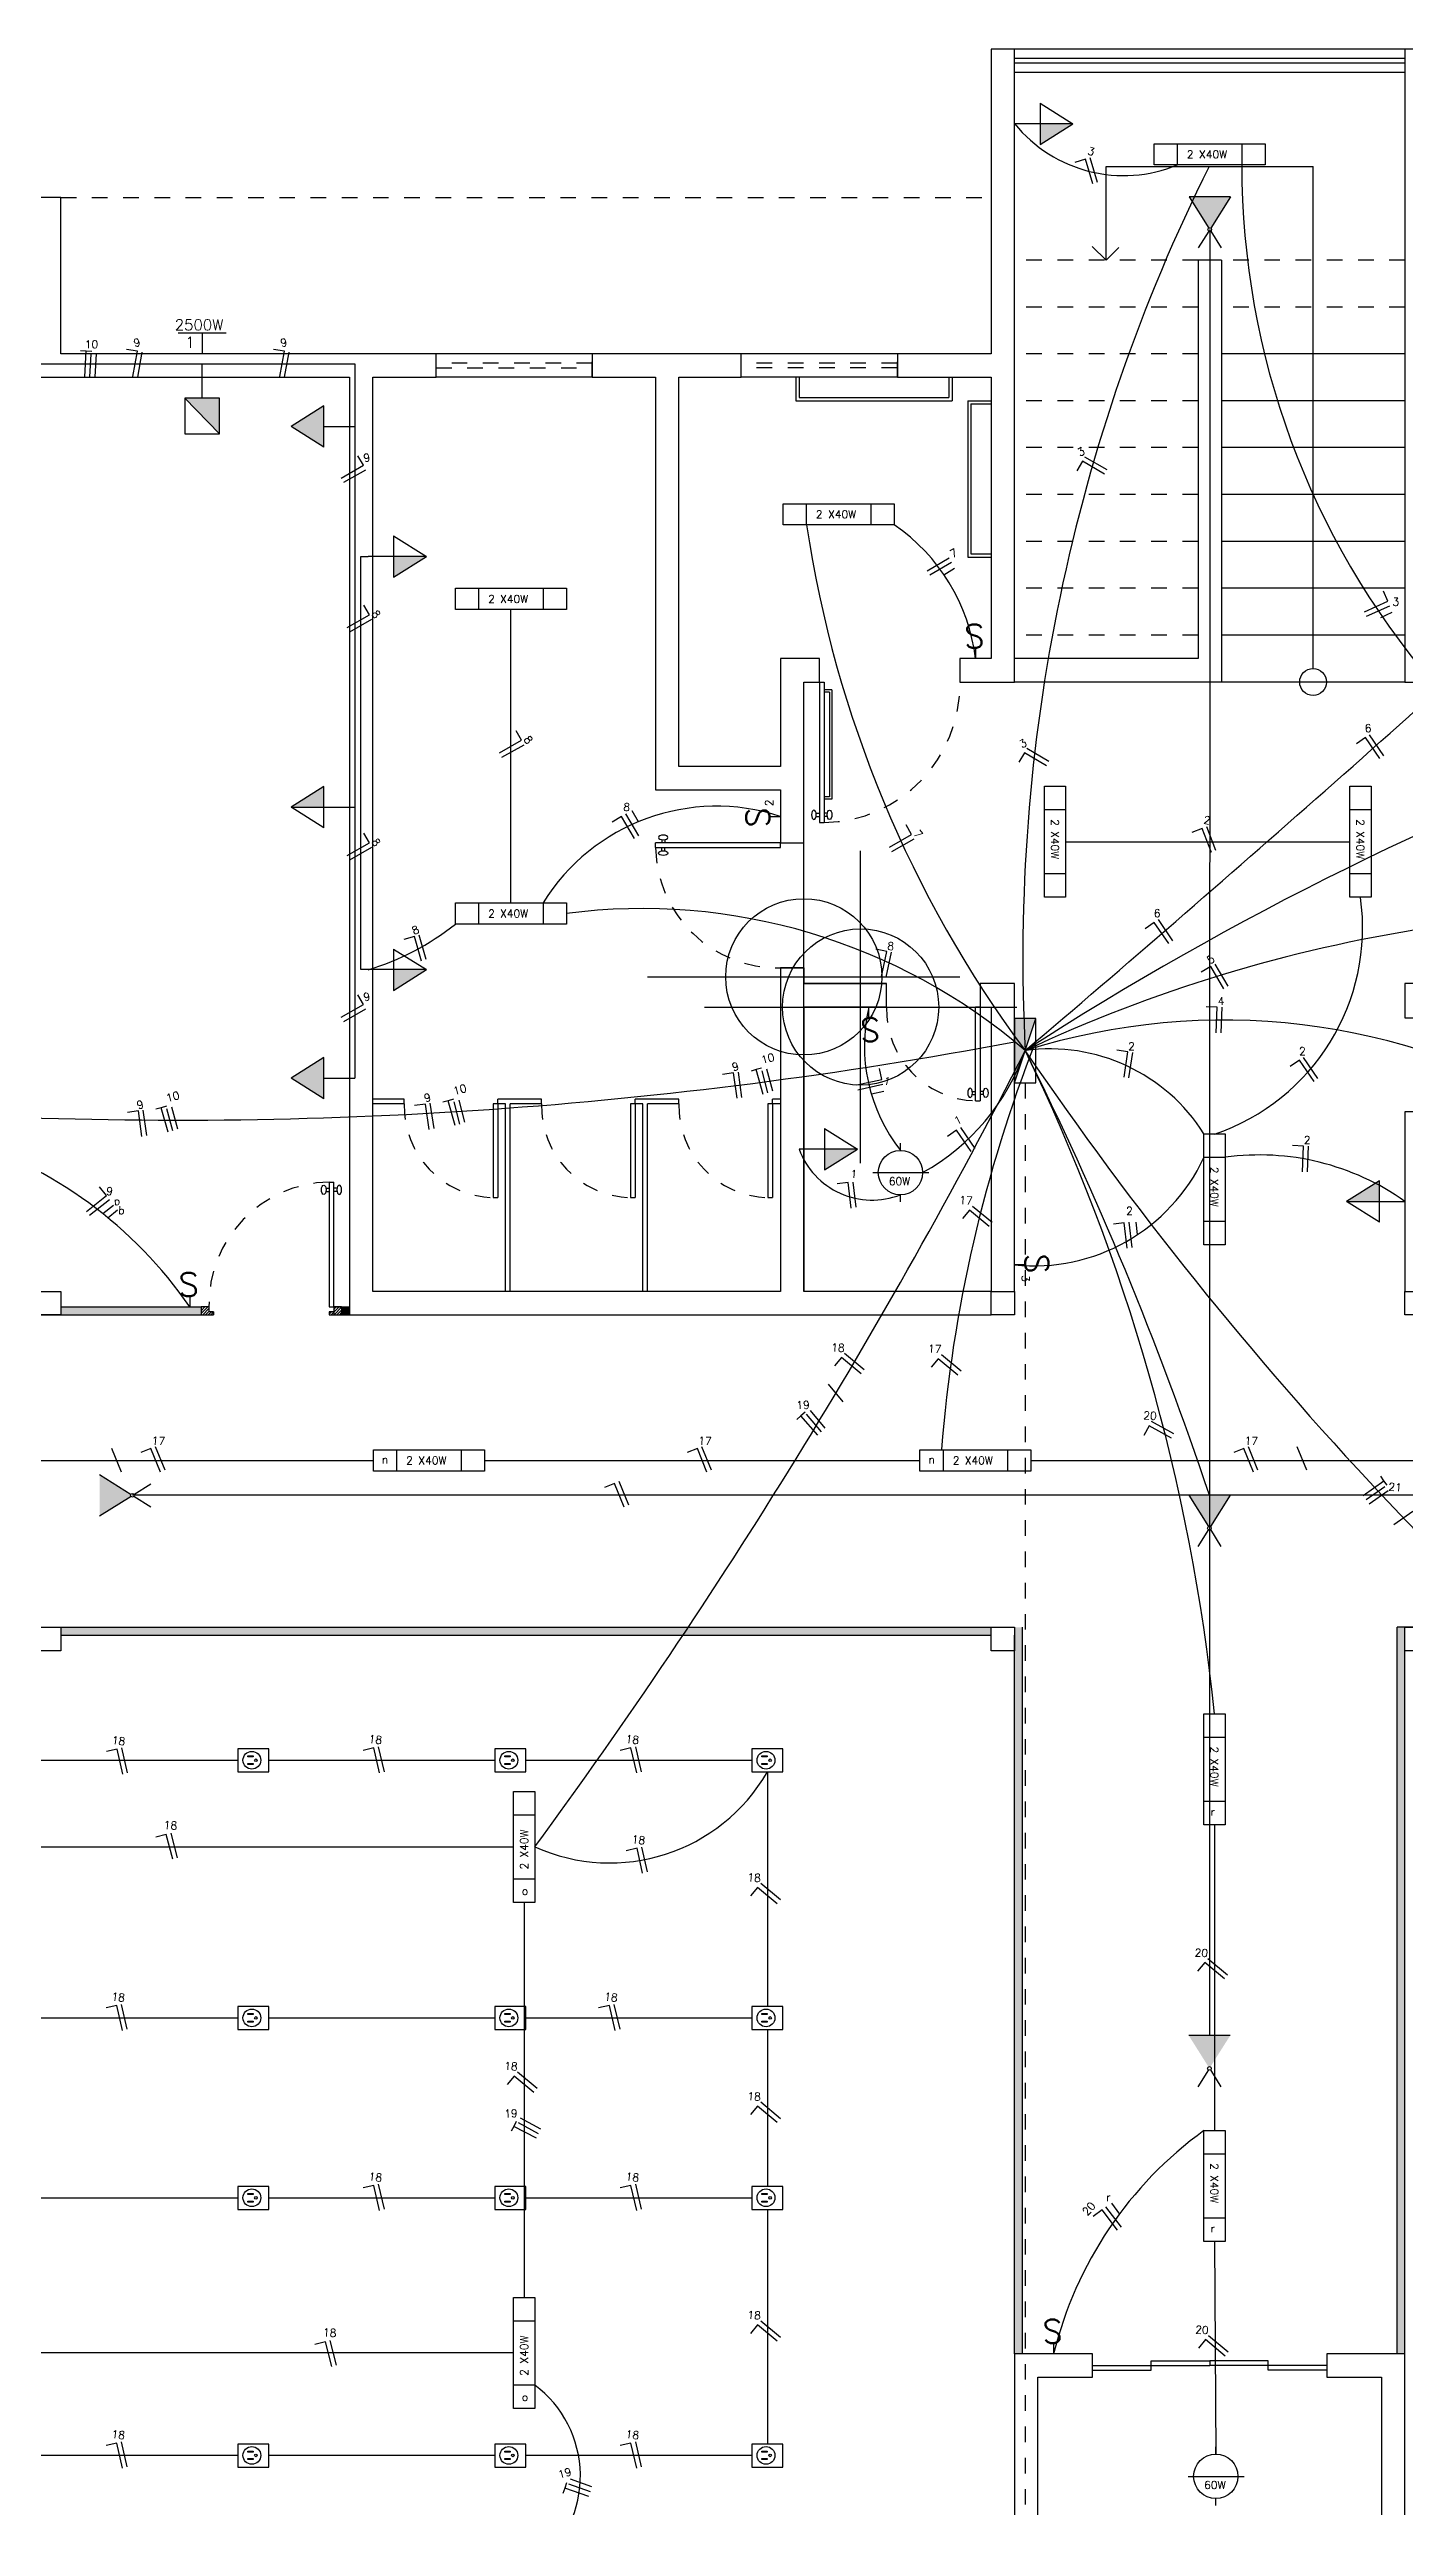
# Model space of a CAD drawing. Header units: millimetres. Extents: x 820 to 987, y 393 to 526.
# Drawn here: x 874.1 to 882.78, y 449.06 to 464.79 of the extents above; entities that cross this region are included whole.
import ezdxf

# ---------------------------------------------------------------- set-up
doc = ezdxf.new("R2010")
doc.units = ezdxf.units.MM
doc.header["$PDMODE"] = 34
doc.linetypes.add('ACAD_ISO03W100', pattern=[30, 12, -18])
for name, color, linetype in [('can01', 1, 'Continuous'), ('can02', 2, 'Continuous'), ('ESQUADRIAS', 2, 'Continuous'), ('fio tomadas de chão', 82, 'Continuous'), ('Janela', 2, 'Continuous'), ('pena 01', 1, 'Continuous'), ('pena01', 1, 'Continuous'), ('pena02', 2, 'Continuous'), ('pena04', 4, 'Continuous')]:
    doc.layers.add(name, color=color, linetype=linetype)
doc.styles.add('ROMANS', font='romans', dxfattribs={"height": 0.18})

msp = doc.modelspace()

# ---------------------------------------------------------------- hatches: boundary and pattern name
at = {"layer": 'can02'}
for points in [[(880.445, 464.177), (880.655, 464.309), (880.445, 464.309)], [(875.189, 462.553), (874.968, 462.553), (875.189, 462.325)], [(875.859, 462.24), (875.859, 462.504), (875.649, 462.372)], [(876.305, 461.406), (876.515, 461.539), (876.305, 461.539)], [(875.859, 460.067), (875.649, 459.935), (875.859, 459.935)], [(876.305, 458.762), (876.515, 458.895), (876.305, 458.895)], [(875.859, 458.069), (875.859, 458.333), (875.649, 458.201)], [(879.065, 457.614), (879.275, 457.746), (879.065, 457.746)], [(882.619, 457.544), (882.409, 457.411), (882.619, 457.411)]]:
    msp.add_hatch(color=256, dxfattribs=at).paths.add_polyline_path(points)
at = {"layer": 'fio tomadas de chão'}
for points in [[(881.664, 463.842), (881.4, 463.842), (881.526, 463.641, -0.288345), (881.538, 463.641)], [(874.623, 455.525, -0.141294), (874.621, 455.531, -0.141294), (874.623, 455.537), (874.422, 455.663), (874.422, 455.399)], [(881.663, 455.531), (881.398, 455.531), (881.524, 455.331, -0.288345), (881.536, 455.331)], [(881.663, 452.073), (881.398, 452.073), (881.524, 451.873, -0.288345), (881.536, 451.873)]]:
    msp.add_hatch(color=256, dxfattribs=at).paths.add_polyline_path(points)
at = {"layer": 'pena 01', "ltscale": 0.005}
msp.add_hatch(color=256, dxfattribs=at).paths.add_polyline_path([(880.418, 458.582), (880.282, 458.582), (880.282, 458.171)])
at = {"layer": 'pena02'}
for points in [[(875.072, 456.686), (875.072, 456.736), (874.173, 456.736), (874.173, 456.686)], [(875.972, 456.736), (875.972, 456.686), (876.022, 456.686), (876.022, 456.736)], [(880.132, 454.636), (880.132, 454.686), (874.173, 454.686), (874.173, 454.636)], [(880.282, 450.036), (880.332, 450.036), (880.332, 454.686), (880.282, 454.686), (880.282, 454.536)], [(882.782, 454.636), (882.782, 454.686), (882.732, 454.686), (882.732, 450.036), (882.782, 450.036)]]:
    msp.add_hatch(color=254, dxfattribs=at).paths.add_polyline_path(points)
h = msp.add_hatch(dxfattribs=at)
h.set_pattern_fill('LINE', color=256, scale=0.004, angle=45, style=0)
h.set_pattern_definition([(225, (2893.970773, 2397.98538), (0.00898025612, -0.00898025612), [])])
h.paths.add_polyline_path([(875.072, 456.736), (875.072, 456.686), (875.152, 456.686), (875.152, 456.706), (875.122, 456.706), (875.122, 456.736)])
h = msp.add_hatch(dxfattribs=at)
h.set_pattern_fill('LINE', color=256, scale=0.004, angle=45, style=0)
h.set_pattern_definition([(225, (2893.770773, 2397.98538), (0.00898025612, -0.00898025612), [])])
h.paths.add_polyline_path([(875.972, 456.736), (875.972, 456.686), (875.892, 456.686), (875.892, 456.706), (875.922, 456.706), (875.922, 456.736)])

# ---------------------------------------------------------------- linework, layer by layer
at = {"layer": 'can01'}
for p, q in [((880.737, 464.082), (880.669, 464.062)), ((880.784, 463.925), (880.737, 464.082)), ((880.814, 463.934), (880.767, 464.091)), ((874.335, 462.854), (874.3, 462.856)), ((874.328, 462.69), (874.335, 462.854)), ((874.371, 462.852), (874.335, 462.854)), ((874.359, 462.689), (874.368, 462.835)), ((874.359, 462.689), (874.368, 462.835)), ((874.393, 462.69), (874.402, 462.836)), ((874.664, 462.853), (874.595, 462.865)), ((874.635, 462.691), (874.664, 462.853)), ((874.666, 462.686), (874.695, 462.847)), ((875.605, 462.853), (875.535, 462.865)), ((875.576, 462.691), (875.605, 462.853)), ((875.607, 462.686), (875.636, 462.847)), ((876.111, 462.123), (876.076, 462.184)), ((880.717, 462.149), (880.681, 462.088)), ((880.859, 462.066), (880.717, 462.149)), ((880.874, 462.094), (880.733, 462.176)), ((875.969, 462.041), (876.111, 462.123)), ((875.985, 462.014), (876.127, 462.095)), ((879.722, 461.447), (879.863, 461.531)), ((879.739, 461.421), (879.879, 461.504)), ((879.829, 461.423), (879.898, 461.464)), ((876.15, 461.167), (876.115, 461.228)), ((882.523, 461.186), (882.673, 461.253)), ((882.537, 461.158), (882.686, 461.224)), ((882.673, 461.253), (882.645, 461.317)), ((876.008, 461.085), (876.15, 461.167)), ((876.024, 461.058), (876.166, 461.139)), ((882.627, 461.149), (882.7, 461.182)), ((877.125, 460.363), (877.09, 460.424)), ((876.983, 460.282), (877.125, 460.363)), ((876.999, 460.255), (877.141, 460.335)), ((880.345, 460.283), (880.31, 460.222)), ((880.487, 460.2), (880.345, 460.283)), ((880.502, 460.228), (880.361, 460.31)), ((882.529, 460.381), (882.471, 460.341)), ((882.622, 460.246), (882.529, 460.381)), ((882.648, 460.264), (882.555, 460.399)), ((877.765, 459.876), (877.704, 459.84)), ((877.848, 459.735), (877.765, 459.876)), ((877.875, 459.751), (877.792, 459.892)), ((877.873, 459.842), (877.833, 459.911)), ((879.622, 459.759), (879.587, 459.821)), ((881.484, 459.798), (881.418, 459.773)), ((881.543, 459.645), (881.484, 459.798)), ((881.572, 459.657), (881.513, 459.81)), ((876.008, 459.625), (876.15, 459.706)), ((876.024, 459.598), (876.166, 459.679)), ((876.15, 459.706), (876.115, 459.768)), ((879.48, 459.678), (879.622, 459.759)), ((879.496, 459.651), (879.638, 459.732)), ((881.177, 459.197), (881.119, 459.157)), ((881.271, 459.062), (881.177, 459.197)), ((881.296, 459.08), (881.203, 459.215)), ((876.438, 459.107), (876.37, 459.087)), ((876.483, 458.949), (876.438, 459.107)), ((876.513, 458.959), (876.468, 459.116)), ((879.463, 459.012), (879.394, 459.027)), ((879.429, 458.851), (879.463, 459.012)), ((879.46, 458.846), (879.494, 459.006)), ((881.539, 458.915), (881.478, 458.879)), ((881.623, 458.773), (881.539, 458.915)), ((881.649, 458.79), (881.566, 458.931)), ((876.111, 458.673), (876.076, 458.734)), ((875.969, 458.591), (876.111, 458.673)), ((875.985, 458.564), (876.127, 458.645)), ((881.58, 458.655), (881.509, 458.658)), ((881.574, 458.491), (881.58, 458.655)), ((881.606, 458.491), (881.611, 458.654)), ((881.008, 458.369), (880.938, 458.379)), ((880.983, 458.206), (881.008, 458.369)), ((881.014, 458.202), (881.039, 458.364)), ((878.482, 458.234), (878.411, 458.224)), ((878.505, 458.072), (878.482, 458.234)), ((878.536, 458.077), (878.513, 458.239)), ((878.628, 458.255), (878.594, 458.245)), ((878.662, 458.265), (878.628, 458.255)), ((878.672, 458.097), (878.628, 458.255)), ((878.702, 458.106), (878.665, 458.248)), ((878.702, 458.106), (878.665, 458.248)), ((878.734, 458.118), (878.696, 458.259)), ((878.734, 458.118), (878.696, 458.259)), ((879.431, 458.193), (879.416, 458.262)), ((882.107, 458.315), (882.048, 458.275)), ((882.2, 458.18), (882.107, 458.315)), ((882.225, 458.198), (882.133, 458.333)), ((876.655, 458.056), (876.621, 458.046)), ((876.689, 458.066), (876.655, 458.056)), ((876.7, 457.898), (876.655, 458.056)), ((876.73, 457.907), (876.692, 458.049)), ((876.73, 457.907), (876.692, 458.049)), ((876.762, 457.919), (876.724, 458.06)), ((876.762, 457.919), (876.724, 458.06)), ((879.271, 458.157), (879.431, 458.193)), ((879.279, 458.126), (879.438, 458.162)), ((879.366, 458.1), (879.444, 458.118)), ((874.67, 457.991), (874.6, 457.98)), ((874.693, 457.828), (874.67, 457.991)), ((874.724, 457.833), (874.701, 457.995)), ((874.816, 458.011), (874.782, 458.002)), ((874.85, 458.021), (874.816, 458.011)), ((874.861, 457.854), (874.816, 458.011)), ((874.891, 457.863), (874.853, 458.004)), ((874.891, 457.863), (874.853, 458.004)), ((874.922, 457.874), (874.885, 458.016)), ((874.922, 457.874), (874.885, 458.016)), ((876.509, 458.035), (876.439, 458.025)), ((876.533, 457.873), (876.509, 458.035)), ((876.564, 457.878), (876.54, 458.04)), ((879.911, 457.867), (879.853, 457.827)), ((880.004, 457.732), (879.911, 457.867)), ((880.03, 457.75), (879.937, 457.885)), ((882.132, 457.766), (882.062, 457.769)), ((882.127, 457.602), (882.132, 457.766)), ((882.158, 457.602), (882.164, 457.765)), ((874.337, 457.347), (874.466, 457.45)), ((874.358, 457.323), (874.485, 457.425)), ((874.466, 457.45), (874.421, 457.505)), ((879.217, 457.532), (879.146, 457.524)), ((879.236, 457.369), (879.217, 457.532)), ((879.267, 457.374), (879.248, 457.536)), ((874.442, 457.334), (874.51, 457.388)), ((874.475, 457.307), (874.537, 457.358)), ((879.993, 457.356), (879.948, 457.302)), ((880.119, 457.252), (879.993, 457.356)), ((880.139, 457.276), (880.013, 457.38)), ((880.985, 457.275), (880.915, 457.267)), ((881.004, 457.112), (880.985, 457.275)), ((881.035, 457.116), (881.017, 457.279)), ((881.07, 457.2), (881.061, 457.28)), ((879.173, 456.413), (879.128, 456.359)), ((879.3, 456.309), (879.173, 456.413)), ((879.319, 456.333), (879.193, 456.438)), ((879.793, 456.405), (879.748, 456.35)), ((879.919, 456.3), (879.793, 456.405)), ((879.939, 456.325), (879.813, 456.429)), ((879.185, 456.13), (879.091, 456.242)), ((878.914, 456.04), (878.887, 456.017)), ((878.941, 456.063), (878.914, 456.04)), ((879.021, 455.916), (878.914, 456.04)), ((879.045, 455.937), (878.95, 456.05)), ((879.045, 455.937), (878.95, 456.05)), ((879.068, 455.961), (878.974, 456.073)), ((879.068, 455.961), (878.974, 456.073)), ((881.303, 455.925), (881.159, 456.003)), ((881.144, 455.975), (881.11, 455.913)), ((881.288, 455.897), (881.144, 455.975)), ((874.561, 455.679), (874.5, 455.83)), ((874.751, 455.831), (874.686, 455.804)), ((874.812, 455.678), (874.751, 455.831)), ((874.841, 455.691), (874.78, 455.842)), ((878.251, 455.831), (878.186, 455.804)), ((878.312, 455.678), (878.251, 455.831)), ((878.341, 455.691), (878.28, 455.842)), ((881.751, 455.831), (881.686, 455.804)), ((881.812, 455.678), (881.751, 455.831)), ((881.841, 455.691), (881.78, 455.842)), ((882.153, 455.691), (882.092, 455.842)), ((877.72, 455.607), (877.655, 455.581)), ((877.782, 455.455), (877.72, 455.607)), ((877.811, 455.467), (877.75, 455.619)), ((882.514, 455.529), (882.648, 455.624)), ((882.533, 455.503), (882.654, 455.587)), ((882.533, 455.503), (882.654, 455.587)), ((882.554, 455.477), (882.675, 455.561)), ((882.554, 455.477), (882.675, 455.561)), ((882.648, 455.624), (882.627, 455.653)), ((882.668, 455.595), (882.648, 455.624)), ((882.711, 455.345), (882.832, 455.429)), ((874.534, 453.907), (874.465, 453.891)), ((874.57, 453.747), (874.534, 453.907)), ((874.601, 453.755), (874.564, 453.914)), ((876.178, 453.914), (876.109, 453.898)), ((876.215, 453.754), (876.178, 453.914)), ((876.246, 453.762), (876.209, 453.921)), ((877.825, 453.914), (877.756, 453.898)), ((877.862, 453.754), (877.825, 453.914)), ((877.892, 453.762), (877.856, 453.921)), ((874.849, 453.36), (874.781, 453.343)), ((874.89, 453.201), (874.849, 453.36)), ((874.92, 453.21), (874.88, 453.368)), ((877.864, 453.272), (877.795, 453.256)), ((877.9, 453.112), (877.864, 453.272)), ((877.931, 453.12), (877.894, 453.279)), ((878.635, 453.021), (878.59, 452.967)), ((878.762, 452.917), (878.635, 453.021)), ((878.782, 452.941), (878.656, 453.046)), ((881.5, 452.54), (881.454, 452.485)), ((881.626, 452.436), (881.5, 452.54)), ((881.646, 452.46), (881.52, 452.564)), ((874.532, 452.265), (874.463, 452.25)), ((874.569, 452.105), (874.532, 452.265)), ((874.599, 452.113), (874.563, 452.272)), ((877.687, 452.265), (877.618, 452.25)), ((877.724, 452.105), (877.687, 452.265)), ((877.755, 452.113), (877.718, 452.272)), ((877.078, 451.814), (877.033, 451.759)), ((877.204, 451.709), (877.078, 451.814)), ((877.224, 451.734), (877.098, 451.838)), ((878.635, 451.621), (878.59, 451.567)), ((878.762, 451.517), (878.635, 451.621)), ((878.782, 451.541), (878.656, 451.646)), ((877.074, 451.492), (877.057, 451.461)), ((877.09, 451.523), (877.074, 451.492)), ((877.219, 451.416), (877.074, 451.492)), ((877.233, 451.444), (877.105, 451.514)), ((877.233, 451.444), (877.105, 451.514)), ((877.247, 451.475), (877.118, 451.545)), ((877.247, 451.475), (877.118, 451.545)), ((876.178, 451.114), (876.109, 451.098)), ((876.215, 450.954), (876.178, 451.114)), ((876.246, 450.962), (876.209, 451.121)), ((877.825, 451.114), (877.756, 451.098)), ((877.862, 450.954), (877.825, 451.114)), ((877.892, 450.962), (877.856, 451.121)), ((880.966, 450.847), (880.867, 450.977)), ((880.957, 450.931), (880.904, 451)), ((880.842, 450.958), (880.785, 450.915)), ((880.941, 450.827), (880.842, 450.958)), ((878.635, 450.221), (878.59, 450.167)), ((878.762, 450.117), (878.635, 450.221)), ((878.782, 450.141), (878.656, 450.246)), ((875.869, 450.113), (875.8, 450.096)), ((875.909, 449.954), (875.869, 450.113)), ((875.94, 449.963), (875.899, 450.121)), ((881.504, 450.127), (881.459, 450.072)), ((881.63, 450.022), (881.504, 450.127)), ((881.65, 450.047), (881.524, 450.151)), ((874.532, 449.465), (874.463, 449.45)), ((874.569, 449.305), (874.532, 449.465)), ((874.599, 449.313), (874.563, 449.472)), ((877.825, 449.465), (877.756, 449.45)), ((877.862, 449.305), (877.825, 449.465)), ((877.892, 449.313), (877.856, 449.472)), ((877.401, 449.176), (877.389, 449.143)), ((877.412, 449.21), (877.401, 449.176)), ((877.556, 449.122), (877.401, 449.176)), ((877.566, 449.152), (877.428, 449.203)), ((877.574, 449.185), (877.437, 449.235))]:
    msp.add_line(p, q, dxfattribs=at)
at = {"layer": 'can02'}
for p, q in [((880.445, 464.441), (880.655, 464.309)), ((880.445, 464.441), (880.445, 464.177)), ((880.445, 464.309), (880.282, 464.309)), ((880.445, 464.177), (880.655, 464.309)), ((880.655, 464.309), (880.445, 464.309)), ((881.176, 464.181), (881.887, 464.181)), ((881.176, 464.045), (881.176, 464.181)), ((881.326, 464.045), (881.326, 464.181)), ((881.737, 464.181), (881.737, 464.045)), ((881.887, 464.181), (881.887, 464.045)), ((881.887, 464.045), (881.176, 464.045)), ((874.926, 462.971), (875.232, 462.971)), ((875.079, 462.971), (875.079, 462.836)), ((875.079, 462.553), (875.079, 462.686)), ((874.968, 462.553), (875.189, 462.325)), ((875.859, 462.504), (875.649, 462.372)), ((875.859, 462.24), (875.859, 462.504)), ((875.859, 462.24), (875.649, 462.372)), ((875.859, 462.372), (876.022, 462.372)), ((878.8, 461.741), (878.8, 461.877)), ((878.8, 461.877), (879.511, 461.877)), ((878.95, 461.741), (878.95, 461.877)), ((879.361, 461.877), (879.361, 461.741)), ((879.511, 461.877), (879.511, 461.741)), ((876.305, 461.671), (876.515, 461.539)), ((876.305, 461.671), (876.305, 461.406)), ((879.511, 461.741), (878.8, 461.741)), ((876.305, 461.539), (876.142, 461.539)), ((876.515, 461.539), (876.305, 461.539)), ((876.305, 461.406), (876.515, 461.539)), ((876.701, 461.2), (876.701, 461.336)), ((876.701, 461.336), (877.412, 461.336)), ((877.412, 461.2), (876.701, 461.2)), ((876.851, 461.2), (876.851, 461.336)), ((877.262, 461.336), (877.262, 461.2)), ((877.412, 461.336), (877.412, 461.2)), ((880.032, 460.956), (880.032, 460.886)), ((875.859, 460.067), (875.649, 459.935)), ((875.859, 459.803), (875.649, 459.935)), ((875.649, 459.935), (875.859, 459.935)), ((875.859, 459.803), (875.859, 460.067)), ((875.859, 459.935), (876.022, 459.935)), ((880.473, 459.358), (880.473, 460.069)), ((880.473, 460.069), (880.609, 460.069)), ((880.609, 460.069), (880.609, 459.358)), ((882.429, 460.069), (882.566, 460.069)), ((882.429, 459.358), (882.429, 460.069)), ((882.566, 460.069), (882.566, 459.358)), ((878.713, 459.876), (878.782, 459.876)), ((880.473, 459.919), (880.609, 459.919)), ((882.429, 459.919), (882.566, 459.919)), ((880.609, 459.508), (880.473, 459.508)), ((882.566, 459.508), (882.429, 459.508)), ((876.701, 459.186), (876.701, 459.322)), ((876.701, 459.322), (877.412, 459.322)), ((876.851, 459.186), (876.851, 459.322)), ((877.262, 459.322), (877.262, 459.186)), ((877.412, 459.322), (877.412, 459.186)), ((880.609, 459.358), (880.473, 459.358)), ((882.566, 459.358), (882.429, 459.358)), ((877.412, 459.186), (876.701, 459.186)), ((876.305, 459.027), (876.515, 458.895)), ((876.305, 459.027), (876.305, 458.762)), ((876.305, 458.895), (876.142, 458.895)), ((876.515, 458.895), (876.305, 458.895)), ((876.305, 458.762), (876.515, 458.895)), ((879.349, 458.585), (879.349, 458.654)), ((875.859, 458.333), (875.649, 458.201)), ((875.859, 458.069), (875.859, 458.333)), ((875.859, 458.069), (875.649, 458.201)), ((875.859, 458.201), (876.022, 458.201)), ((879.065, 457.746), (878.902, 457.746)), ((879.065, 457.879), (879.065, 457.614)), ((879.065, 457.879), (879.275, 457.746)), ((879.065, 457.614), (879.275, 457.746)), ((879.275, 457.746), (879.065, 457.746)), ((879.551, 457.738), (879.551, 457.785)), ((881.495, 457.844), (881.631, 457.844)), ((881.495, 457.133), (881.495, 457.844)), ((881.631, 457.844), (881.631, 457.133)), ((879.374, 457.596), (879.732, 457.596)), ((881.495, 457.694), (881.631, 457.694)), ((879.551, 457.41), (879.551, 457.454)), ((882.619, 457.544), (882.409, 457.411)), ((882.619, 457.279), (882.619, 457.544)), ((881.631, 457.283), (881.495, 457.283)), ((882.409, 457.411), (882.619, 457.411)), ((882.619, 457.279), (882.409, 457.411)), ((882.619, 457.411), (882.782, 457.411)), ((881.631, 457.133), (881.495, 457.133)), ((880.351, 457.006), (880.282, 457.006)), ((875, 456.806), (875, 456.736)), ((876.176, 455.686), (876.176, 455.822)), ((876.176, 455.822), (876.887, 455.822)), ((876.887, 455.686), (876.176, 455.686)), ((876.326, 455.686), (876.326, 455.822)), ((876.737, 455.822), (876.737, 455.686)), ((876.887, 455.822), (876.887, 455.686)), ((879.676, 455.686), (879.676, 455.822)), ((879.676, 455.822), (880.387, 455.822)), ((880.387, 455.686), (879.676, 455.686)), ((879.826, 455.686), (879.826, 455.822)), ((880.237, 455.822), (880.237, 455.686)), ((880.387, 455.822), (880.387, 455.686)), ((881.495, 453.422), (881.495, 454.133)), ((881.495, 454.133), (881.631, 454.133)), ((881.631, 454.133), (881.631, 453.422)), ((881.495, 453.983), (881.631, 453.983)), ((877.073, 452.925), (877.073, 453.636)), ((877.073, 453.636), (877.209, 453.636)), ((877.073, 453.486), (877.209, 453.486)), ((877.209, 453.636), (877.209, 452.925)), ((881.631, 453.572), (881.495, 453.572)), ((881.631, 453.422), (881.495, 453.422)), ((877.209, 453.075), (877.073, 453.075)), ((877.209, 452.925), (877.073, 452.925)), ((881.495, 450.755), (881.495, 451.466)), ((881.495, 451.466), (881.631, 451.466)), ((881.631, 451.466), (881.631, 450.755)), ((881.495, 451.316), (881.631, 451.316)), ((881.631, 450.905), (881.495, 450.905)), ((881.631, 450.755), (881.495, 450.755)), ((877.073, 450.397), (877.209, 450.397)), ((877.073, 449.686), (877.073, 450.397)), ((877.209, 450.397), (877.209, 449.686)), ((877.073, 450.247), (877.209, 450.247)), ((880.532, 450.106), (880.532, 450.036)), ((877.209, 449.836), (877.073, 449.836)), ((877.209, 449.686), (877.073, 449.686)), ((881.571, 449.394), (881.571, 449.44)), ((881.394, 449.252), (881.752, 449.252)), ((881.571, 449.065), (881.571, 449.11))]:
    msp.add_line(p, q, dxfattribs=at)
at = {"layer": 'can02', "color": 2}
for p, q in [((877.577, 462.836), (876.577, 462.836)), ((879.533, 462.836), (878.53, 462.836)), ((877.577, 462.686), (876.577, 462.686)), ((879.533, 462.686), (878.53, 462.686))]:
    msp.add_line(p, q, dxfattribs=at)
at = {"layer": 'can02', "linetype": 'ACAD_ISO03W100', "ltscale": 0.005}
msp.add_line((880.35, 458.171), (880.35, 439.614), dxfattribs=at)
at = {"layer": 'can02'}
for points in [[(875.189, 462.553), (874.968, 462.553), (874.968, 462.325), (875.189, 462.325)], [(875.505, 453.76), (875.505, 453.908), (875.307, 453.908), (875.307, 453.76)], [(875.371, 453.856), (875.371, 453.863), (875.405, 453.863), (875.405, 453.856)], [(875.371, 453.807), (875.371, 453.814), (875.405, 453.814), (875.405, 453.807)], [(877.151, 453.76), (877.151, 453.908), (876.954, 453.908), (876.954, 453.76)], [(877.017, 453.856), (877.017, 453.863), (877.052, 453.863), (877.052, 453.856)], [(877.017, 453.807), (877.017, 453.814), (877.052, 453.814), (877.052, 453.807)], [(878.797, 453.76), (878.797, 453.908), (878.6, 453.908), (878.6, 453.76)], [(878.664, 453.856), (878.664, 453.863), (878.698, 453.863), (878.698, 453.856)], [(878.664, 453.807), (878.664, 453.814), (878.698, 453.814), (878.698, 453.807)], [(875.505, 452.111), (875.505, 452.259), (875.307, 452.259), (875.307, 452.111)], [(877.151, 452.111), (877.151, 452.259), (876.954, 452.259), (876.954, 452.111)], [(878.797, 452.111), (878.797, 452.259), (878.6, 452.259), (878.6, 452.111)], [(875.371, 452.207), (875.371, 452.214), (875.405, 452.214), (875.405, 452.207)], [(875.371, 452.159), (875.371, 452.166), (875.405, 452.166), (875.405, 452.159)], [(877.017, 452.207), (877.017, 452.214), (877.052, 452.214), (877.052, 452.207)], [(877.017, 452.159), (877.017, 452.166), (877.052, 452.166), (877.052, 452.159)], [(878.664, 452.207), (878.664, 452.214), (878.698, 452.214), (878.698, 452.207)], [(878.664, 452.159), (878.664, 452.166), (878.698, 452.166), (878.698, 452.159)], [(875.505, 450.96), (875.505, 451.108), (875.307, 451.108), (875.307, 450.96)], [(875.371, 451.056), (875.371, 451.063), (875.405, 451.063), (875.405, 451.056)], [(875.371, 451.007), (875.371, 451.014), (875.405, 451.014), (875.405, 451.007)], [(877.151, 450.96), (877.151, 451.108), (876.954, 451.108), (876.954, 450.96)], [(877.017, 451.056), (877.017, 451.063), (877.052, 451.063), (877.052, 451.056)], [(877.017, 451.007), (877.017, 451.014), (877.052, 451.014), (877.052, 451.007)], [(878.797, 450.96), (878.797, 451.108), (878.6, 451.108), (878.6, 450.96)], [(878.664, 451.056), (878.664, 451.063), (878.698, 451.063), (878.698, 451.056)], [(878.664, 451.007), (878.664, 451.014), (878.698, 451.014), (878.698, 451.007)], [(875.505, 449.311), (875.505, 449.459), (875.307, 449.459), (875.307, 449.311)], [(875.371, 449.407), (875.371, 449.414), (875.405, 449.414), (875.405, 449.407)], [(877.151, 449.311), (877.151, 449.459), (876.954, 449.459), (876.954, 449.311)], [(877.017, 449.407), (877.017, 449.414), (877.052, 449.414), (877.052, 449.407)], [(878.797, 449.311), (878.797, 449.459), (878.6, 449.459), (878.6, 449.311)], [(878.664, 449.407), (878.664, 449.414), (878.698, 449.414), (878.698, 449.407)], [(875.371, 449.359), (875.371, 449.366), (875.405, 449.366), (875.405, 449.359)], [(877.017, 449.359), (877.017, 449.366), (877.052, 449.366), (877.052, 449.359)], [(878.664, 449.359), (878.664, 449.366), (878.698, 449.366), (878.698, 449.359)]]:
    msp.add_lwpolyline(points, close=True, dxfattribs=at)
for centre, radius in [((879.551, 457.596), 0.142), ((875.397, 453.835), 0.0568), ((875.423, 453.835), 0.0083), ((877.043, 453.835), 0.0568), ((877.069, 453.835), 0.0083), ((878.69, 453.835), 0.0568), ((878.716, 453.835), 0.0083), ((875.397, 452.186), 0.0568), ((877.043, 452.186), 0.0568), ((878.69, 452.186), 0.0568), ((875.423, 452.186), 0.0083), ((877.069, 452.186), 0.0083), ((878.716, 452.186), 0.0083), ((875.397, 451.035), 0.0568), ((875.423, 451.035), 0.0083), ((877.043, 451.035), 0.0568), ((877.069, 451.035), 0.0083), ((878.69, 451.035), 0.0568), ((878.716, 451.035), 0.0083), ((875.397, 449.386), 0.0568), ((875.423, 449.386), 0.0083), ((877.043, 449.386), 0.0568), ((877.069, 449.386), 0.0083), ((878.69, 449.386), 0.0568), ((878.716, 449.386), 0.0083), ((881.571, 449.252), 0.142)]:
    msp.add_circle(centre, radius, dxfattribs=at)
at = {"layer": 'ESQUADRIAS'}
for p, q in [((876.372, 458.066), (876.172, 458.066)), ((876.372, 458.036), (876.372, 458.066)), ((876.972, 458.036), (876.972, 458.066)), ((877.252, 458.066), (876.972, 458.066)), ((877.252, 458.036), (877.252, 458.066)), ((878.132, 458.066), (877.852, 458.066)), ((877.852, 458.036), (877.852, 458.066)), ((878.132, 458.036), (878.132, 458.066)), ((878.782, 458.066), (878.732, 458.066)), ((878.732, 458.036), (878.732, 458.066)), ((876.372, 458.036), (876.172, 458.036)), ((876.972, 458.036), (876.942, 458.036)), ((877.022, 458.036), (876.972, 458.036)), ((877.022, 456.836), (877.022, 458.036)), ((877.052, 456.836), (877.052, 458.036)), ((877.252, 458.036), (877.052, 458.036)), ((877.852, 458.036), (877.822, 458.036)), ((877.902, 458.036), (877.852, 458.036)), ((877.902, 456.836), (877.902, 458.036)), ((877.932, 456.836), (877.932, 458.036)), ((878.132, 458.036), (877.932, 458.036)), ((878.732, 458.036), (878.702, 458.036)), ((878.782, 458.036), (878.732, 458.036))]:
    msp.add_line(p, q, dxfattribs=at)
at = {"layer": 'fio tomadas de chão'}
for p, q in [((881.4, 463.842), (881.526, 463.641)), ((881.664, 463.842), (881.4, 463.842)), ((881.664, 463.842), (881.538, 463.641)), ((881.526, 463.622), (881.458, 463.514)), ((881.532, 463.632), (881.53, 455.531)), ((881.538, 463.622), (881.606, 463.514)), ((881.53, 458.016), (881.53, 452.073)), ((874.422, 455.663), (874.623, 455.537)), ((888.917, 455.531), (874.632, 455.531)), ((874.642, 455.537), (874.75, 455.605)), ((881.398, 455.531), (881.524, 455.331)), ((881.663, 455.531), (881.398, 455.531)), ((881.663, 455.531), (881.536, 455.331)), ((874.422, 455.399), (874.623, 455.525)), ((874.642, 455.525), (874.75, 455.457)), ((881.524, 455.311), (881.456, 455.203)), ((881.536, 455.311), (881.604, 455.203)), ((875.307, 453.834), (873.858, 453.834)), ((876.954, 453.834), (875.505, 453.834)), ((878.6, 453.834), (877.151, 453.834)), ((878.699, 453.76), (878.699, 452.259)), ((875.307, 452.185), (873.858, 452.185)), ((876.954, 452.185), (875.505, 452.185)), ((878.6, 452.185), (877.151, 452.185)), ((878.699, 452.111), (878.699, 451.108)), ((881.663, 452.073), (881.398, 452.073)), ((881.524, 451.853), (881.456, 451.745)), ((881.536, 451.853), (881.604, 451.745)), ((873.858, 451.034), (875.307, 451.034)), ((875.505, 451.034), (876.954, 451.034)), ((877.151, 451.034), (878.6, 451.034)), ((878.699, 450.96), (878.699, 449.459)), ((875.307, 449.385), (873.858, 449.385)), ((876.954, 449.385), (875.505, 449.385)), ((878.6, 449.385), (877.151, 449.385))]:
    msp.add_line(p, q, dxfattribs=at)
for centre in [(881.532, 463.632), (874.632, 455.531), (881.53, 455.321), (881.53, 451.863)]:
    msp.add_circle(centre, 0.0116, dxfattribs=at)
for centre, radius, start, end in [((860.604, 448.519), 22.07, 18.5264, 26.5307), ((877.689, 454.345), 1.167, 245.7435, 329.9201)]:
    msp.add_arc(centre, radius, start, end, dxfattribs=at)
at = {"layer": 'Janela'}
for p, q in [((878.882, 462.686), (878.882, 462.536)), ((878.902, 462.686), (878.902, 462.556)), ((879.862, 462.686), (879.862, 462.556)), ((879.882, 462.686), (879.882, 462.536)), ((878.882, 462.536), (879.882, 462.536)), ((878.902, 462.556), (879.862, 462.556)), ((879.982, 462.536), (880.132, 462.536)), ((879.982, 462.536), (879.982, 461.536)), ((880.002, 462.516), (880.132, 462.516)), ((880.002, 462.516), (880.002, 461.556)), ((879.982, 461.536), (880.132, 461.536)), ((880.002, 461.556), (880.132, 461.556)), ((879.032, 460.736), (879.032, 459.836)), ((879.032, 460.736), (879.062, 460.736)), ((879.062, 460.736), (879.062, 459.836)), ((879.112, 460.686), (879.062, 460.686)), ((879.097, 460.671), (879.062, 460.671)), ((879.097, 460.671), (879.097, 460.001)), ((879.112, 460.686), (879.112, 459.986)), ((879.097, 460.001), (879.062, 460.001)), ((879.112, 459.986), (879.062, 459.986)), ((879.032, 459.836), (879.062, 459.836)), ((876.942, 458.036), (876.942, 457.436)), ((876.972, 458.036), (876.972, 457.436)), ((877.822, 458.036), (877.822, 457.436)), ((877.852, 458.036), (877.852, 457.436)), ((878.702, 458.036), (878.702, 457.436)), ((878.732, 458.036), (878.732, 457.436)), ((876.942, 457.436), (876.972, 457.436)), ((877.822, 457.436), (877.852, 457.436)), ((878.702, 457.436), (878.732, 457.436)), ((880.782, 449.961), (881.532, 449.961)), ((880.782, 449.931), (881.157, 449.931)), ((881.157, 449.991), (881.532, 449.991)), ((881.157, 449.931), (881.157, 449.991)), ((881.532, 449.991), (881.532, 449.961)), ((881.532, 449.991), (881.532, 449.961)), ((881.907, 449.991), (881.532, 449.991)), ((882.282, 449.961), (881.532, 449.961)), ((881.907, 449.931), (881.907, 449.991)), ((882.282, 449.931), (881.907, 449.931))]:
    msp.add_line(p, q, dxfattribs=at)
at = {"layer": 'pena 01', "linetype": 'ACAD_ISO03W100', "ltscale": 0.005}
for p, q in [((874.173, 463.836), (880.132, 463.836)), ((881.457, 463.436), (880.282, 463.436)), ((882.782, 463.436), (881.607, 463.436)), ((881.457, 463.136), (880.282, 463.136)), ((882.782, 463.136), (881.607, 463.136)), ((876.577, 462.686), (876.577, 462.836)), ((877.577, 462.776), (876.577, 462.776)), ((877.577, 462.686), (877.577, 462.836)), ((878.53, 462.686), (878.53, 462.836)), ((879.53, 462.776), (878.53, 462.776)), ((879.533, 462.686), (879.533, 462.836)), ((881.457, 462.836), (880.282, 462.836)), ((876.577, 462.746), (877.577, 462.746)), ((879.53, 462.746), (878.53, 462.746)), ((881.457, 462.536), (880.282, 462.536)), ((881.457, 462.236), (880.282, 462.236)), ((881.457, 461.936), (880.282, 461.936)), ((881.457, 461.636), (880.282, 461.636)), ((881.457, 461.336), (880.282, 461.336)), ((881.457, 461.036), (880.282, 461.036))]:
    msp.add_line(p, q, dxfattribs=at)
at = {"layer": 'pena 01'}
for p, q in [((873.857, 462.772), (876.056, 462.772)), ((875.079, 462.686), (875.079, 462.772)), ((876.056, 462.772), (876.056, 458.201)), ((876.022, 462.372), (876.056, 462.372)), ((876.095, 458.895), (876.095, 461.539)), ((876.095, 461.539), (876.142, 461.539)), ((877.056, 459.322), (877.056, 461.2)), ((876.022, 459.935), (876.056, 459.935)), ((880.609, 459.713), (882.429, 459.713)), ((876.142, 458.895), (876.095, 458.895)), ((876.022, 458.201), (876.056, 458.201)), ((873.387, 455.754), (876.176, 455.754)), ((876.887, 455.754), (879.676, 455.754)), ((880.387, 455.754), (883.176, 455.754)), ((881.563, 453.422), (881.563, 451.466)), ((873.889, 453.281), (877.073, 453.281)), ((877.141, 452.925), (877.141, 450.397)), ((881.563, 450.755), (881.571, 449.394)), ((877.073, 450.042), (873.889, 450.042))]:
    msp.add_line(p, q, dxfattribs=at)
at = {"layer": 'pena 01', "ltscale": 0.005}
for p, q in [((880.282, 458.582), (880.282, 458.171)), ((880.282, 458.171), (880.418, 458.582)), ((880.418, 458.582), (880.282, 458.582)), ((880.418, 458.171), (880.418, 458.582)), ((880.282, 458.171), (880.418, 458.171))]:
    msp.add_line(p, q, dxfattribs=at)
at = {"layer": 'pena 01'}
for centre, radius, start, end in [((880.981, 464.877), 0.9, 219.0869, 292.5774), ((891.689, 458.97), 11.354, 153.4999, 182.9959), ((886.842, 464.048), 5.105, 180.0271, 220.437), ((886.372, 462.855), 7.505, 188.5359, 216.6358), ((878.826, 460.738), 1.215, 7.0191, 55.6554), ((795.247, 558.632), 131.505, 310.32655, 312.54173), ((891.538, 441.032), 20.64, 96.5712, 122.8236), ((878.374, 458.632), 1.309, 71.8745, 148.1728), ((881.115, 459.165), 1.396, 288.7033, 7.9231), ((875.648, 460.523), 1.702, 286.8703, 308.2259), ((877.898, 455.525), 3.761, 49.309, 97.4238), ((884.358, 449.828), 9.442, 82.376, 115.1219), ((880.406, 458.407), 1.086, 166.8447, 218.033), ((881.622, 454.343), 4.229, 58.83, 107.5033), ((874.927, 486.777), 28.845, 267.2085, 280.6992), ((847.301, 475.231), 37.099, 323.724, 332.9791), ((878.995, 458.85), 1.435, 299.1167, 340.7418), ((888.865, 455.109), 9.079, 158.509, 175.4896), ((880.51, 457.225), 1.163, 32.1515, 97.916), ((868.934, 452.819), 12.697, 5.9399, 25.9597), ((899.681, 471.559), 23.398, 214.2918, 232.1837), ((872.713, 455.158), 2.779, 34.6123, 73.0862), ((879.37, 457.919), 0.499, 200.2411, 291.2294), ((880.406, 458.2), 1.201, 264.0651, 335.0518), ((881.851, 456.102), 1.607, 54.5809, 97.8575), ((882.961, 449.439), 2.501, 125.8826, 166.1901), ((876.774, 449.254), 0.727, 308.6162, 53.2476)]:
    msp.add_arc(centre, radius, start, end, dxfattribs=at)
at = {"layer": 'pena 01', "linetype": 'ACAD_ISO03W100', "ltscale": 0.005}
for centre, radius, start, end in [((879.047, 460.721), 0.885, 270.971, 0.971), ((878.767, 459.691), 0.785, 181.0947, 271.0947), ((880.047, 458.641), 0.585, 178.5312, 268.5312), ((876.957, 458.021), 0.585, 178.5312, 268.5312), ((877.837, 458.021), 0.585, 178.5312, 268.5312), ((878.717, 458.021), 0.585, 178.5312, 268.5312), ((875.907, 456.751), 0.785, 91.0947, 181.0947)]:
    msp.add_arc(centre, radius, start, end, dxfattribs=at)
at = {"layer": 'pena01'}
for p, q in [((882.782, 464.786), (880.282, 464.786)), ((882.782, 464.636), (880.282, 464.636)), ((882.782, 462.836), (881.607, 462.836)), ((882.782, 462.536), (881.607, 462.536)), ((882.782, 462.236), (881.607, 462.236)), ((882.782, 461.936), (881.607, 461.936)), ((882.782, 461.636), (881.607, 461.636)), ((882.782, 461.336), (881.607, 461.336)), ((882.782, 461.036), (881.607, 461.036)), ((882.782, 460.736), (881.607, 460.736))]:
    msp.add_line(p, q, dxfattribs=at)
at = {"layer": 'pena02'}
for p, q in [((882.782, 464.726), (880.282, 464.726)), ((882.782, 464.696), (880.282, 464.696)), ((880.869, 463.436), (880.869, 464.036)), ((880.869, 464.036), (882.194, 464.036)), ((882.194, 460.822), (882.194, 464.036)), ((880.779, 463.523), (880.869, 463.436)), ((880.95, 463.517), (880.869, 463.436)), ((881.457, 463.436), (881.457, 460.886)), ((881.607, 463.436), (881.457, 463.436)), ((881.607, 463.436), (881.607, 460.736)), ((881.457, 460.886), (880.282, 460.886)), ((881.607, 460.736), (880.282, 460.736)), ((879.011, 459.896), (879.032, 459.896)), ((879.011, 459.876), (879.032, 459.876)), ((879.083, 459.896), (879.062, 459.896)), ((879.083, 459.876), (879.062, 459.876)), ((877.982, 459.676), (877.982, 459.706)), ((878.782, 459.706), (877.982, 459.706)), ((877.982, 459.676), (878.782, 459.676)), ((878.022, 459.727), (878.022, 459.706)), ((878.022, 459.656), (878.022, 459.676)), ((878.042, 459.727), (878.042, 459.706)), ((878.042, 459.656), (878.042, 459.676)), ((878.782, 459.676), (878.782, 459.706)), ((880.062, 458.656), (880.032, 458.656)), ((880.032, 458.056), (880.032, 458.656)), ((880.062, 458.656), (880.062, 458.056)), ((880.011, 458.116), (880.032, 458.116)), ((880.011, 458.096), (880.032, 458.096)), ((880.032, 458.056), (880.062, 458.056)), ((880.083, 458.116), (880.062, 458.116)), ((880.083, 458.096), (880.062, 458.096)), ((875.871, 457.496), (875.892, 457.496)), ((875.871, 457.476), (875.892, 457.476)), ((875.892, 457.536), (875.892, 456.736)), ((875.892, 457.536), (875.922, 457.536)), ((875.922, 456.736), (875.922, 457.536)), ((875.943, 457.496), (875.922, 457.496)), ((875.943, 457.476), (875.922, 457.476)), ((875.122, 456.736), (875.072, 456.736)), ((875.072, 456.736), (875.072, 456.686)), ((875.072, 456.686), (875.152, 456.686)), ((875.122, 456.736), (875.122, 456.706)), ((875.152, 456.706), (875.122, 456.706)), ((875.152, 456.706), (875.152, 456.686)), ((875.892, 456.736), (875.972, 456.736)), ((875.892, 456.736), (875.922, 456.736)), ((875.922, 456.706), (875.892, 456.706)), ((875.892, 456.706), (875.892, 456.686)), ((875.892, 456.686), (875.972, 456.686)), ((875.972, 456.736), (875.922, 456.736)), ((875.922, 456.736), (875.922, 456.706)), ((875.922, 456.736), (875.922, 456.686)), ((875.972, 456.736), (875.972, 456.686)), ((882.282, 449.961), (882.282, 449.931))]:
    msp.add_line(p, q, dxfattribs=at)
at = {"layer": 'pena02', "color": 254}
for p, q in [((867.79, 456.686), (875.072, 456.686)), ((874.173, 456.736), (875.072, 456.736)), ((875.972, 456.736), (876.022, 456.736)), ((875.972, 456.686), (876.022, 456.686)), ((874.173, 454.686), (880.132, 454.686)), ((874.173, 454.636), (880.132, 454.636)), ((880.282, 450.036), (880.282, 454.636)), ((880.332, 450.036), (880.332, 454.686)), ((888.89, 454.686), (882.732, 454.686)), ((882.732, 450.036), (882.732, 454.686)), ((882.782, 450.036), (882.782, 454.636))]:
    msp.add_line(p, q, dxfattribs=at)
at = {"layer": 'pena02'}
msp.add_circle((882.194, 460.736), 0.0858, dxfattribs=at)
at = {"layer": 'pena02', "extrusion": (0, 0, -1)}
for centre, major_axis in [((878.997, 459.886), (0, -0.03)), ((878.032, 459.741), (-0.03, 0)), ((879.997, 458.106), (0, -0.03)), ((875.957, 457.486), (0, 0.03))]:
    msp.add_ellipse(centre, major_axis=major_axis, ratio=0.5, dxfattribs=at)
at = {"layer": 'pena02'}
for centre, major_axis in [((879.097, 459.886), (0, -0.03)), ((878.032, 459.641), (-0.03, 0)), ((880.097, 458.106), (0, -0.03)), ((875.857, 457.486), (0, 0.03))]:
    msp.add_ellipse(centre, major_axis=major_axis, ratio=0.5, dxfattribs=at)
for p in [(878.932, 458.849), (879.296, 458.656)]:
    msp.add_point(p, dxfattribs=at)
at = {"layer": 'pena04'}
for p, q in [((878.782, 458.906), (878.782, 456.836)), ((878.782, 458.906), (878.932, 458.906)), ((878.932, 458.906), (878.932, 458.806)), ((878.932, 458.806), (879.462, 458.806)), ((878.932, 458.806), (879.462, 458.806)), ((879.462, 458.656), (879.462, 458.806)), ((878.932, 458.656), (878.932, 456.836)), ((879.462, 458.656), (878.932, 458.656))]:
    msp.add_line(p, q, dxfattribs=at)
for points in [[(880.282, 460.736), (880.282, 464.786), (880.132, 464.786), (880.132, 462.836), (879.533, 462.836), (879.533, 462.686), (880.132, 462.686), (880.132, 460.886), (879.932, 460.886), (879.932, 460.736)], [(883.132, 460.736), (883.132, 460.886), (882.932, 460.886), (882.932, 462.686), (883.531, 462.686), (883.531, 462.836), (882.932, 462.836), (882.932, 464.786), (882.782, 464.786), (882.782, 460.736)], [(880.132, 456.686), (880.132, 456.836), (878.932, 456.836), (878.932, 458.656), (879.462, 458.656), (879.462, 458.806), (878.932, 458.806), (878.932, 458.906), (878.782, 458.906), (878.782, 456.836), (876.172, 456.836), (876.172, 462.686), (876.577, 462.686), (876.577, 462.836), (874.173, 462.836), (874.173, 463.836), (874.023, 463.836), (874.023, 462.836), (873.528, 462.836), (873.528, 462.686), (876.022, 462.686), (876.022, 456.686)], [(878.782, 460.046), (878.782, 459.706), (878.932, 459.706), (878.932, 460.736), (879.032, 460.736), (879.032, 460.886), (878.782, 460.886), (878.782, 460.196), (878.132, 460.196), (878.132, 462.686), (878.53, 462.686), (878.53, 462.836), (877.577, 462.836), (877.577, 462.686), (877.982, 462.686), (877.982, 460.046)], [(880.282, 456.836), (880.282, 458.806), (880.062, 458.806), (880.062, 458.656), (880.132, 458.656), (880.132, 456.836)], [(882.932, 458.586), (882.932, 458.656), (883.132, 458.656), (883.132, 458.806), (882.782, 458.806), (882.782, 458.586)], [(882.932, 456.836), (882.932, 457.986), (882.782, 457.986), (882.782, 456.836)], [(874.023, 456.686), (874.023, 456.836), (874.173, 456.836), (874.173, 456.686)], [(880.132, 456.686), (880.132, 456.836), (880.282, 456.836), (880.282, 456.686)], [(882.782, 456.686), (882.782, 456.836), (882.932, 456.836), (882.932, 456.686)], [(874.023, 454.536), (874.023, 454.686), (874.173, 454.686), (874.173, 454.536)], [(880.132, 454.536), (880.132, 454.686), (880.282, 454.686), (880.282, 454.536)], [(882.782, 454.536), (882.782, 454.686), (882.932, 454.686), (882.932, 454.536)], [(880.432, 447.536), (880.432, 449.886), (880.782, 449.886), (880.782, 450.036), (880.282, 450.036), (880.282, 448.686), (879.798, 448.686), (879.798, 448.536), (880.282, 448.536), (880.282, 447.536)], [(882.782, 447.536), (882.782, 448.536), (883.265, 448.536), (883.265, 448.686), (882.782, 448.686), (882.782, 450.036), (882.282, 450.036), (882.282, 449.886), (882.632, 449.886), (882.632, 447.536)]]:
    msp.add_lwpolyline(points, close=True, dxfattribs=at)

# ---------------------------------------------------------------- texts
at = {"layer": 'can01', "style": 'ROMANS'}
for s, p in [('2500W', (874.903, 462.987)), ('1', (874.97, 462.875))]:
    msp.add_text(s, height=0.07, dxfattribs=at).set_placement(p)
at = {"layer": 'can02', "style": 'ROMANS'}
for s, height, rotation, p in [('3', 0.05, 344.7441, (880.745, 464.114)), ('10', 0.05, 1.5449, (874.328, 462.871)), ('9', 0.05, 11.8194, (874.645, 462.88)), ('9', 0.05, 11.8194, (875.586, 462.88)), ('9', 0.05, 11.8194, (876.117, 462.143)), ('3', 0.05, 28.0931, (880.701, 462.178)), ('7', 0.05, 28.0931, (879.885, 461.529)), ('8', 0.05, 308.8382, (876.16, 461.171)), ('3', 0.05, 0.449, (882.702, 461.224)), ('6', 0.05, 2.8273, (882.526, 460.414)), ('8', 0.05, 308.8382, (877.135, 460.367)), ('3', 0.05, 28.0931, (880.329, 460.311)), ('8', 0.05, 357.3742, (877.775, 459.912)), ('2', 0.05, 90, (878.735, 459.942)), ('S', 0.15, 90, (878.713, 459.804)), ('7', 0.05, 308.8382, (879.632, 459.763)), ('2 X40W', 0.05, 270, (880.516, 459.859)), ('2', 0.05, 349.4078, (881.489, 459.831)), ('2 X40W', 0.05, 270, (882.472, 459.859)), ('8', 0.05, 308.8382, (876.16, 459.711)), ('8', 0.05, 25.3358, (876.436, 459.117)), ('6', 0.05, 2.8273, (881.175, 459.23)), ('8', 0.05, 357.3742, (879.466, 459.022)), ('5', 0.05, 33.0863, (881.534, 458.928)), ('9', 0.05, 11.8194, (876.117, 458.693)), ('4', 0.05, 0.449, (881.583, 458.669)), ('S', 0.15, 180, (879.421, 458.586)), ('2', 0.05, 0.449, (881.01, 458.379)), ('2', 0.05, 0.449, (882.104, 458.348)), ('9', 0.05, 17.3745, (878.481, 458.245)), ('10', 0.05, 14.4928, (878.666, 458.292)), ('1', 0.05, 347.7536, (879.438, 458.162)), ('9', 0.05, 17.3745, (874.669, 458.001)), ('10', 0.05, 14.4928, (874.855, 458.048)), ('9', 0.05, 17.3745, (876.509, 458.046)), ('10', 0.05, 14.4928, (876.694, 458.093)), ('1', 0.05, 24.4488, (879.909, 457.9)), ('2', 0.05, 0.449, (882.135, 457.78)), ('1', 0.05, 356.6659, (879.23, 457.563)), ('2 X40W', 0.05, 270, (881.537, 457.634)), ('9', 0.05, 352.5281, (874.461, 457.455)), ('17', 0.05, 357.0876, (879.927, 457.396)), ('b', 0.05, 356.1972, (874.54, 457.331)), ('2', 0.05, 0.449, (880.996, 457.326)), ('S', 0.15, 270, (880.35, 457.078)), ('3', 0.05, 270, (880.328, 456.94)), ('18', 0.05, 357.0876, (879.107, 456.453)), ('17', 0.05, 357.0876, (879.727, 456.445)), ('19', 0.05, 1.5087, (878.885, 456.083)), ('20', 0.05, 357.0876, (881.106, 456.018)), ('17', 0.05, 357.0876, (874.755, 455.856)), ('17', 0.05, 357.0876, (878.255, 455.856)), ('17', 0.05, 357.0876, (881.755, 455.856)), ('21', 0.05, 356.0147, (882.675, 455.561)), ('18', 0.05, 353.3214, (874.498, 453.94)), ('18', 0.05, 353.3214, (876.143, 453.948)), ('18', 0.05, 353.3214, (877.789, 453.948)), ('2 X40W', 0.05, 270, (881.537, 453.923)), ('18', 0.05, 357.0876, (874.832, 453.396)), ('2 X40W', 0.05, 90, (877.166, 453.135)), ('18', 0.05, 353.3214, (877.828, 453.306)), ('18', 0.05, 357.0876, (878.57, 453.061)), ('20', 0.05, 357.0876, (881.434, 452.58)), ('18', 0.05, 353.3214, (874.496, 452.299)), ('18', 0.05, 353.3214, (877.652, 452.299)), ('18', 0.05, 357.0876, (877.012, 451.854)), ('19', 0.05, 1.4988, (877.014, 451.549)), ('18', 0.05, 357.0876, (878.57, 451.661)), ('18', 0.05, 353.3214, (876.143, 451.148)), ('18', 0.05, 353.3214, (877.789, 451.148)), ('2 X40W', 0.05, 270, (881.537, 451.257)), ('20', 0.05, 47.3664, (880.747, 450.917)), ('18', 0.05, 357.0876, (875.852, 450.149)), ('18', 0.05, 357.0876, (878.57, 450.261)), ('20', 0.05, 357.0876, (881.438, 450.167)), ('2 X40W', 0.05, 90, (877.166, 449.896)), ('18', 0.05, 353.3214, (874.496, 449.499)), ('18', 0.05, 353.3214, (877.789, 449.499)), ('19', 0.05, 15.2624, (877.366, 449.238))]:
    msp.add_text(s, height=height, rotation=rotation, dxfattribs=at).set_placement(p)
for s, height, p in [('2 X40W', 0.05, (881.386, 464.088)), ('2 X40W', 0.05, (879.01, 461.784)), ('2 X40W', 0.05, (876.91, 461.242)), ('S', 0.15, (879.96, 460.955)), ('2 X40W', 0.05, (876.91, 459.229)), ('60W', 0.05, (879.477, 457.516)), ('S', 0.15, (874.928, 456.805)), ('n', 0.05, (876.23, 455.735)), ('2 X40W', 0.05, (876.386, 455.729)), ('n', 0.05, (879.73, 455.735)), ('2 X40W', 0.05, (879.886, 455.729)), ('r', 0.05, (881.536, 453.481)), ('o', 0.05, (877.127, 452.974)), ('r ', 0.05, (880.869, 451.014)), ('r', 0.05, (881.536, 450.814)), ('S', 0.15, (880.46, 450.105)), ('o', 0.05, (877.127, 449.735)), ('60W', 0.05, (881.497, 449.172))]:
    msp.add_text(s, height=height, dxfattribs=at).set_placement(p)
at = {"layer": 'can02', "style": 'ROMANS', "text_generation_flag": 2}
msp.add_text('a', height=0.05, rotation=3.8028, dxfattribs=at).set_placement((874.555, 457.39))

doc.saveas('drawing.dxf')
